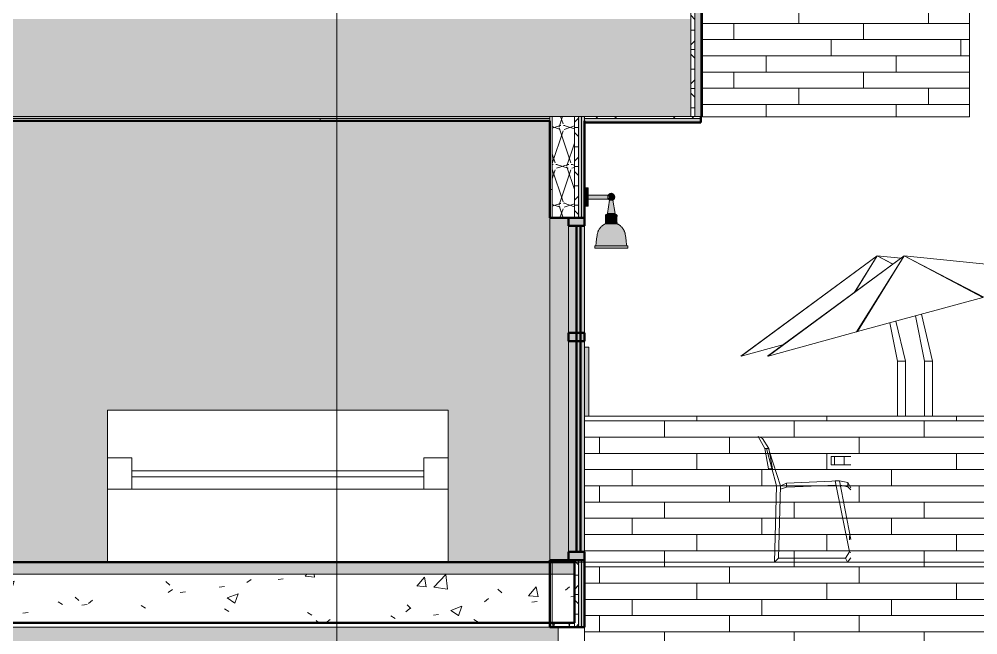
# Model space of a CAD drawing. Header units: inches. Extents: x 1701 to 6939, y -276 to 585.
# Drawn here: x 3692.4 to 3928.8, y -17.9 to 133.8 of the extents above; entities that cross this region are included whole.
import ezdxf

# ---------------------------------------------------------------- set-up
doc = ezdxf.new("R2010")
doc.units = ezdxf.units.IN
doc.header["$MEASUREMENT"] = 0
doc.linetypes.add('Grid Line 1_2_', pattern=[0.875, 0.5, -0.125, 0.125, -0.125])
for name, color, linetype, lineweight in [('0-1', 7, 'Continuous', 5), ('0-2', 7, 'Continuous', 9), ('A-CLNG', 13, 'Continuous', 13), ('A-CLNG-4', 13, 'Continuous', 50), ('A-CLNG-PATT-1', 13, 'Continuous', 9), ('A-FLOR-1', 192, 'Continuous', 5), ('A-FLOR-2', 192, 'Continuous', 50), ('A-FLOR-3', 192, 'Continuous', 9), ('A-FLOR-LEVL-1', 51, 'Grid Line 1_2_', 9), ('A-FLOR-MCUT', 51, 'Continuous', 13), ('A-FLOR-PATT-1', 8, 'Continuous', 9), ('A-GENM', 5, 'Continuous', 9), ('A-GLAZ-1', 151, 'Continuous', 9), ('A-GLAZ-2', 151, 'Continuous', 50), ('A-WALL', 113, 'Continuous', 13), ('A-WALL-1', 10, 'Continuous', 5), ('A-WALL-5', 113, 'Continuous', 5), ('A-WALL-6', 113, 'Continuous', 9), ('A-WALL-7', 113, 'Continuous', 50), ('A-WALL-PATT-4', 111, 'Continuous', 9), ('C-TOPO', 7, 'Continuous', 9), ('E-LITE-EQPM', 33, 'Continuous', 9), ('G-ANNO-SYMB-2', 111, 'Continuous', 9), ('G-IMPT', 8, 'Continuous', 9), ('I-FURN', 30, 'Continuous', 9), ('I-FURN-2', 7, 'Continuous', 9)]:
    doc.layers.add(name, color=color, linetype=linetype, lineweight=lineweight)
pattern_1 = [(0, (3261.815, 68.768), (30.72, 7.68), [1.267, -21.773, 1.267, -21.773, -122.88]), (0, (3261.815, 68.768), (30.72, 7.68), [-46.08, 1.267, -44.813, 1.267, -21.773, -53.76]), (0, (3261.815, 68.768), (30.72, 7.68), [-115.2, 1.267, -14.093, 1.267, -37.133]), (120, (3273.335, 72.608), (-22.01108, 22.7643), [1.267, -21.773, 1.267, -21.773, -122.88]), (120, (3273.335, 72.608), (-22.01108, 22.7643), [-46.08, 1.267, -44.813, 1.267, -21.773, -53.76]), (120, (3273.335, 72.608), (-22.01108, 22.7643), [-115.2, 1.267, -14.093, 1.267, -37.133]), (240, (3277.175, 87.968), (-8.70892, -30.4443), [1.267, -21.773, 1.267, -21.773, -122.88]), (240, (3277.175, 87.968), (-8.70892, -30.4443), [-46.08, 1.267, -44.813, 1.267, -21.773, -53.76]), (240, (3277.175, 87.968), (-8.70892, -30.4443), [-115.2, 1.267, -14.093, 1.267, -37.133])]
pattern_2 = [(161.57, (3262.295, 69.248), (-3.8399538, -1.54e-05), [0, -27.322, 3.034, 0]), (18.43, (3261.335, 69.248), (-3.8399538, 1.54e-05), [0, -27.322, 3.034, 0]), (108.43, (3262.295, 69.248), (1.919622, -9.6005246), [9.106, -21.25]), (71.57, (3261.335, 69.248), (1.919622, 9.6005246), [9.106, -21.25])]
pattern_3 = [(0, (3261.815, 68.768), (0, 4.798), []), (315, (3261.815, 68.768), (4.798427, 0), [6.786, -6.786]), (45, (3261.815, 68.768), (4.798427, 0), [6.786, -6.786])]

# ---------------------------------------------------------------- blocks, each defined once
blk = doc.blocks.new('Couch-Both_Arms-Generic - 1-1372852-SECTION _ CENTER LOOKING WEST')
at = {"layer": 'I-FURN'}
for p, q in [((3714.13, 25.75), (3714.13, 37.5)), ((3714.13, 37.5), (3798.13, 37.5)), ((3798.13, 37.5), (3798.13, 25.75)), ((3714.13, 18), (3714.13, 25.75)), ((3714.13, 25.75), (3720.13, 25.75)), ((3720.13, 25.75), (3720.13, 22.5)), ((3792.13, 22.5), (3792.13, 25.75)), ((3792.13, 25.75), (3798.13, 25.75)), ((3798.13, 25.75), (3798.13, 18)), ((3720.13, 18), (3720.13, 22.5)), ((3720.13, 22.5), (3792.13, 22.5)), ((3792.13, 22.5), (3792.13, 18)), ((3792.13, 21), (3720.13, 21)), ((3720.13, 18), (3714.13, 18)), ((3792.13, 18), (3720.13, 18)), ((3798.13, 18), (3792.13, 18))]:
    blk.add_line(p, q, dxfattribs=at)
at = {"layer": 'I-FURN-2'}
for p, q in [((3714.13, 18), (3714.13, 0)), ((3798.13, 0), (3798.13, 18))]:
    blk.add_line(p, q, dxfattribs=at)
blk = doc.blocks.new('CTR - 1st Phase - Unit Layouts_rvt-1-SECTION _ CENTER LOOKING WEST')
at = {"layer": 'A-WALL-1'}
blk.add_hatch(color=256, dxfattribs=at).paths.add_polyline_path([(3641.12, 0), (3645.12, 0), (3645.12, 87), (3687.12, 87), (3687.12, 0), (3714.13, 0), (3714.13, 37.5), (3798.13, 37.5), (3798.13, 0), (3823.2, 0), (3823.2, 108.75), (3641.12, 108.75), (3641.12, 22.7)], flags=0)
at = {"layer": '0-2'}
blk.add_blockref('Couch-Both_Arms-Generic - 1-1372852-SECTION _ CENTER LOOKING WEST', (0, 0), dxfattribs=at)
blk = doc.blocks.new('CTR  - Topography_rvt-1-SECTION _ CENTER LOOKING WEST')
at = {"layer": 'C-TOPO'}
blk.add_line((3825.32, -21.29), (3825.32, -16), dxfattribs=at)
blk.add_line((3825.32, -21.29), (3825.32, -16), dxfattribs=at)
blk.add_line((3825.32, -21.29), (3825.32, -16), dxfattribs=at)
blk = doc.blocks.new('CTR - 1st Phase - Common Walls_rvt-1-SECTION _ CENTER LOOKING WEST')
at = {"layer": 'A-FLOR-LEVL-1'}
blk.add_line((1830.2, 0), (4168.71, 0), dxfattribs=at)
blk = doc.blocks.new('CTR - 1st Phase -Stairs _ Elevators_rvt-1-SECTION _ CENTER LOOKING WEST')
at = {"layer": 'A-FLOR-LEVL-1'}
blk.add_line((1830.2, 0), (4168.71, 0), dxfattribs=at)
blk = doc.blocks.new('Outdoor Table01 - 02ZUTB01_dwg-V22-SECTION _ CENTER LOOKING WEST')
at = {"layer": 'G-IMPT'}
for p, q in [((3903.98, 75.5), (3870.3, 50.77)), ((3903.98, 75.5), (3870.3, 50.77)), ((3903.98, 75.5), (3870.41, 50.8)), ((3903.98, 75.5), (3898.29, 66.41)), ((3903.98, 75.5), (3898.48, 66.55)), ((3903.98, 75.5), (3909.83, 74.91)), ((3903.98, 75.5), (3909.83, 74.91)), ((3903.98, 75.5), (3907.85, 73.45)), ((3903.98, 75.5), (3907.88, 73.47)), ((3903.98, 75.5), (3909.83, 74.9)), ((3927.76, 66.44), (3927.98, 66.5)), ((3910.98, 49.5), (3908.6, 59.4)), ((3900.27, 58.94), (3900.49, 59)), ((3908.98, 49.5), (3907.08, 58.98)), ((3870.41, 50.8), (3880.98, 53.68)), ((3908.98, 36), (3908.98, 49.5)), ((3910.98, 49.5), (3908.98, 49.5)), ((3910.98, 36), (3910.98, 49.5))]:
    blk.add_line(p, q, dxfattribs=at)
blk = doc.blocks.new('Outdoor Table01 - Outdoor Table01-V23-SECTION _ CENTER LOOKING WEST')
blk.add_blockref('Outdoor Table01 - 02ZUTB01_dwg-V22-SECTION _ CENTER LOOKING WEST', (0, 0))
blk = doc.blocks.new('Outdoor Table01 - 02ZUTB01_dwg-2525485-SECTION _ CENTER LOOKING WEST')
at = {"layer": 'G-IMPT'}
for p, q in [((2557.12, 75.5), (2523.44, 50.77)), ((2557.12, 75.5), (2523.44, 50.77)), ((2557.12, 75.5), (2523.55, 50.8)), ((2557.12, 75.5), (2545.38, 56.75)), ((2557.12, 75.5), (2545.63, 56.82)), ((2557.12, 75.5), (2598.7, 71.29)), ((2557.12, 75.5), (2598.7, 71.29)), ((2557.12, 75.5), (2576.51, 65.24)), ((2557.12, 75.5), (2576.76, 65.31)), ((2557.12, 75.5), (2598.59, 71.26)), ((2576.76, 65.31), (2598.59, 71.26)), ((2545.63, 56.82), (2576.51, 65.24)), ((2562.12, 49.5), (2559.88, 60.7)), ((2564.12, 49.5), (2561.34, 61.1)), ((2523.55, 50.8), (2545.38, 56.75)), ((2562.12, 36), (2562.12, 49.5)), ((2564.12, 49.5), (2562.12, 49.5)), ((2564.12, 36), (2564.12, 49.5)), ((2521.14, 31), (2522.14, 30.5)), ((2521.14, 31), (2522.75, 28)), ((2522.14, 30.5), (2523.75, 28)), ((2522.75, 28), (2523.62, 23)), ((2522.75, 28), (2523.12, 28)), ((2523.62, 28), (2523.12, 28)), ((2523.12, 28), (2525.62, 18.83)), ((2523.62, 28), (2523.88, 27.21)), ((2523.62, 28), (2523.75, 28)), ((2523.75, 28), (2524.62, 23)), ((2523.9, 27.15), (2526.62, 18.83)), ((2539.12, 24), (2539.12, 26)), ((2539.12, 26), (2539.94, 26)), ((2539.12, 24), (2539.94, 24)), ((2542.34, 26), (2539.94, 26)), ((2539.94, 24), (2539.94, 26)), ((2542.34, 24), (2539.94, 24)), ((2543.92, 26), (2542.34, 26)), ((2542.34, 24), (2542.34, 26)), ((2543.92, 24), (2542.34, 24)), ((2524.49, 23), (2523.62, 23)), ((2524.62, 23), (2524.56, 23)), ((2528.12, 19.48), (2526.62, 18.83)), ((2541.12, 20), (2528.12, 19.48)), ((2528.12, 19.48), (2528.12, 18.48)), ((2540.33, 18.97), (2528.12, 18.48)), ((2543.62, 2.5), (2540.12, 20)), ((2541.12, 20), (2540.12, 20)), ((2543.92, 5.6), (2541.12, 20)), ((2543.25, 19.59), (2541.12, 20)), ((2543.25, 18.59), (2541.33, 18.96)), ((2543.25, 19.59), (2543.92, 18.29)), ((2543.25, 19.59), (2543.25, 18.59)), ((2525.62, 18.83), (2525.12, 0)), ((2526.62, 18.83), (2525.62, 18.83)), ((2526.62, 18.83), (2526.12, 1)), ((2528.12, 18.48), (2526.6, 17.98)), ((2543.25, 18.59), (2543.92, 17.79)), ((2543.62, 6.5), (2543.62, 5.5)), ((2542.62, 1), (2543.62, 2.5)), ((2543.62, 2.5), (2543.92, 2.35)), ((2525.12, 0), (2526.12, 1)), ((2525.12, 0), (2543.12, 0)), ((2526.12, 1), (2542.62, 1)), ((2542.62, 1), (2543.12, 0)), ((2543.12, 0), (2543.92, 1.07))]:
    blk.add_line(p, q, dxfattribs=at)
blk = doc.blocks.new('Outdoor Table01 - Outdoor Table01-2525492-SECTION _ CENTER LOOKING WEST')
blk.add_blockref('Outdoor Table01 - 02ZUTB01_dwg-2525485-SECTION _ CENTER LOOKING WEST', (0, 0))
blk = doc.blocks.new('_THE_ WINDOW _ DOOR - Window - 1st Floor-2480460-SECTION _ CENTER LOOKING WEST')
at = {"layer": 'A-GLAZ-1'}
h = blk.add_hatch(color=256, dxfattribs=at)
h.paths.add_polyline_path([(3830.81, 0.5), (3831.82, 0.5), (3831.82, 2.5), (3827.82, 2.5), (3827.82, 0.5), (3830.32, 0.5)], flags=0)
h.paths.add_polyline_path([(3831.01, 82.87), (3831.82, 82.87), (3831.82, 84.87), (3827.82, 84.87), (3827.82, 82.87), (3830.82, 82.87)], flags=0)
h = blk.add_hatch(color=256, dxfattribs=at)
h.paths.add_polyline_path([(3830.82, 2.5), (3831.82, 2.5), (3831.82, 54.5), (3830.82, 54.5), (3830.82, 8.94)], flags=0)
h.paths.add_polyline_path([(3827.82, 2.5), (3829.82, 2.5), (3829.82, 54.5), (3827.82, 54.5), (3827.82, 8.94)], flags=0)
h.paths.add_polyline_path([(3831.82, 56.5), (3831.82, 82.87), (3830.82, 82.87), (3830.82, 56.5)], flags=0)
h.paths.add_polyline_path([(3829.82, 56.5), (3829.82, 82.87), (3827.82, 82.87), (3827.82, 56.5)], flags=0)
blk.add_hatch(color=256, dxfattribs=at).paths.add_polyline_path([(3830.81, 2.5), (3830.82, 2.5), (3830.82, 82.87), (3829.82, 82.87), (3829.82, 2.5)], flags=0)
h = blk.add_hatch(color=256, dxfattribs=at)
h.paths.add_polyline_path([(3830.82, 54.5), (3831.82, 54.5), (3831.82, 56.5), (3830.82, 56.5)], flags=0)
h.paths.add_polyline_path([(3829.82, 54.5), (3829.82, 56.5), (3827.82, 56.5), (3827.82, 54.5)], flags=0)
for p, q in [((3827.82, 56.5), (3827.82, 82.87)), ((3831.82, 82.87), (3831.82, 56.5)), ((3827.82, 2.5), (3827.82, 54.5)), ((3831.82, 54.5), (3831.82, 2.5))]:
    blk.add_line(p, q, dxfattribs=at)
at = {"layer": 'A-GLAZ-2'}
for p, q in [((3827.82, 84.87), (3827.82, 82.87)), ((3831.82, 84.87), (3827.82, 84.87)), ((3827.82, 82.87), (3831.82, 82.87)), ((3830.82, 82.87), (3829.82, 82.87)), ((3829.82, 82.87), (3829.82, 2.5)), ((3830.82, 2.5), (3830.82, 82.87)), ((3831.82, 82.87), (3831.82, 84.87)), ((3827.82, 56.5), (3827.82, 54.5)), ((3831.82, 56.5), (3827.82, 56.5)), ((3827.82, 54.5), (3831.82, 54.5)), ((3831.82, 54.5), (3831.82, 56.5)), ((3827.82, 2.5), (3827.82, 0.5)), ((3831.82, 2.5), (3827.82, 2.5)), ((3829.82, 2.5), (3830.82, 2.5)), ((3831.82, 0.5), (3831.82, 2.5)), ((3827.82, 0.5), (3831.82, 0.5))]:
    blk.add_line(p, q, dxfattribs=at)
blk = doc.blocks.new('VISA-OW2400-02-SASS - OW2400-L30K-MVOLT-2031435-SECTION _ CENTER LOOKING WEST')
at = {"layer": 'E-LITE-EQPM'}
for points in [[(3832.69, 90), (3832.69, 92.25), (3831.89, 92.25), (3831.89, 90)], [(3832.69, 87.75), (3832.69, 90), (3831.89, 90), (3831.89, 87.75)], [(3837.7, 90), (3837.7, 90.5), (3832.69, 90.48), (3832.69, 90), (3837.62, 90)], [(3832.69, 89.5), (3837.71, 89.52), (3837.69, 89.65), (3837.7, 90), (3832.69, 90), (3832.69, 89.52)], [(3838.38, 89.22), (3838.7, 89.25), (3839.06, 89.52), (3839.15, 89.68), (3839.2, 90.22), (3838.89, 90.69), (3838.7, 90.77), (3838.57, 90.82), (3838.51, 90.8), (3838.42, 90.84), (3838.38, 90.79), (3838.27, 90.8), (3838.2, 90.8), (3838.16, 90.84), (3837.99, 90.71), (3837.98, 90.76), (3837.7, 90.46), (3837.69, 90.36), (3837.71, 90.11), (3837.73, 89.49), (3837.79, 89.4), (3837.96, 89.27), (3838.11, 89.22), (3838.16, 89.23), (3838.17, 89.22), (3838.28, 89.22)], [(3837.85, 85.93), (3839.33, 85.93), (3838.8, 89.22), (3837.96, 89.22), (3837.46, 85.93), (3837.73, 85.93)], [(3838.8, 89.22), (3838.97, 89.41), (3838.89, 89.33), (3838.82, 89.24)], [(3839.83, 85.29), (3839.79, 85.54), (3836.93, 85.54), (3836.93, 85.29), (3839.79, 85.29)], [(3838.74, 83.72), (3839.76, 83.72), (3839.76, 85.22), (3837, 85.22), (3837.01, 83.72), (3838.73, 83.72)], [(3839.37, 85.22), (3839.58, 85.22), (3839.64, 85.29), (3837.13, 85.29), (3837.18, 85.22), (3839.32, 85.22)], [(3840.73, 80.85), (3841.83, 80.85), (3841.4, 81.95), (3840.65, 82.86), (3840.14, 83.21), (3839.75, 83.41), (3836.93, 83.41), (3836, 82.78), (3835.27, 81.77), (3834.93, 80.85), (3840.33, 80.85)], [(3839.83, 83.41), (3839.79, 83.66), (3836.93, 83.66), (3836.93, 83.41), (3839.79, 83.41)], [(3839.57, 83.66), (3839.64, 83.66), (3839.58, 83.72), (3837.18, 83.72), (3837.13, 83.66), (3839.46, 83.66)], [(3839.84, 77.98), (3842.19, 77.98), (3841.96, 80), (3841.83, 80.85), (3834.93, 80.85), (3834.66, 78.9), (3834.57, 77.98), (3839.48, 77.98)], [(3841.56, 77.38), (3842.44, 77.38), (3842.44, 77.98), (3834.32, 77.98), (3834.32, 77.38), (3841.53, 77.38)]]:
    blk.add_hatch(color=256, dxfattribs=at).paths.add_polyline_path(points, flags=0)
h = blk.add_hatch(color=256, dxfattribs=at)
h.paths.add_polyline_path([(3836.93, 85.54), (3837.05, 85.54), (3837.01, 85.61), (3837, 85.6)], flags=0)
h.paths.add_polyline_path([(3839.83, 85.54), (3839.71, 85.59), (3839.73, 85.54), (3839.79, 85.54)], flags=0)
h.paths.add_polyline_path([(3839.51, 85.54), (3839.64, 85.54), (3839.66, 85.61), (3839.58, 85.66), (3839.17, 85.67), (3839.1, 85.65), (3838.91, 85.68), (3838.54, 85.7), (3837.83, 85.67), (3837.66, 85.65), (3837.62, 85.68), (3837.35, 85.68), (3837.09, 85.59), (3837.13, 85.54), (3839.46, 85.54)], flags=0)
h = blk.add_hatch(color=256, dxfattribs=at)
h.paths.add_polyline_path([(3838.74, 85.7), (3838.74, 85.74), (3838.74, 85.7)], flags=0)
h.paths.add_polyline_path([(3837.36, 85.7), (3837.53, 85.7), (3839.1, 85.74), (3839.2, 85.74), (3839.33, 85.75), (3839.3, 85.77), (3839.32, 85.83), (3839.2, 85.93), (3839.17, 85.81), (3839.15, 85.93), (3837.62, 85.93), (3837.6, 85.82), (3837.53, 85.9), (3837.44, 85.8), (3837.43, 85.74), (3837.37, 85.7)], flags=0)
h.paths.add_polyline_path([(3838.02, 85.7), (3838.06, 85.73), (3838.04, 85.71)], flags=0)
h.paths.add_polyline_path([(3837.43, 85.81), (3837.46, 85.93), (3837.44, 85.93)], flags=0)
for p, q in [((3832.69, 92.25), (3831.89, 92.25)), ((3831.89, 90), (3831.89, 92.25)), ((3832.69, 92.25), (3832.69, 90)), ((3831.89, 87.75), (3831.89, 90)), ((3838.45, 90.5), (3832.69, 90.5)), ((3832.69, 90), (3832.69, 87.75)), ((3831.89, 87.75), (3832.69, 87.75)), ((3832.69, 89.5), (3838.45, 89.5)), ((3837.96, 89.22), (3837.44, 85.93)), ((3838.8, 89.22), (3837.96, 89.22)), ((3839.33, 85.93), (3838.8, 89.22)), ((3836.93, 85.54), (3836.93, 85.29)), ((3839.83, 85.54), (3836.93, 85.54)), ((3836.93, 85.29), (3837, 85.22)), ((3839.83, 85.29), (3836.93, 85.29)), ((3837, 85.22), (3837, 83.72)), ((3839.76, 85.22), (3837, 85.22)), ((3839.55, 85.7), (3837.21, 85.7)), ((3837.21, 85.7), (3837.43, 85.7)), ((3839.33, 85.93), (3837.44, 85.93)), ((3839.21, 85.7), (3839.55, 85.7)), ((3839.76, 85.22), (3839.83, 85.29)), ((3839.76, 83.72), (3839.76, 85.22)), ((3839.83, 85.29), (3839.83, 85.54)), ((3837, 83.72), (3836.93, 83.66)), ((3836.93, 83.66), (3836.93, 83.41)), ((3839.83, 83.66), (3836.93, 83.66)), ((3839.83, 83.41), (3836.93, 83.41)), ((3839.76, 83.72), (3837, 83.72)), ((3839.83, 83.66), (3839.76, 83.72)), ((3839.83, 83.41), (3839.83, 83.66)), ((3834.32, 77.98), (3834.32, 77.38)), ((3834.32, 77.98), (3842.44, 77.98)), ((3842.44, 77.38), (3834.32, 77.38)), ((3842.44, 77.38), (3842.44, 77.98))]:
    blk.add_line(p, q, dxfattribs=at)
at = {"layer": 'E-LITE-EQPM', "flags": 128}
for points in [[(3837.96, 89.22), (3837.93, 89.24), (3837.9, 89.26), (3837.87, 89.29), (3837.84, 89.31), (3837.81, 89.34), (3837.79, 89.36), (3837.76, 89.39), (3837.74, 89.42), (3837.71, 89.45), (3837.69, 89.48), (3837.67, 89.51), (3837.65, 89.54), (3837.64, 89.57), (3837.62, 89.6), (3837.6, 89.64), (3837.59, 89.67), (3837.58, 89.71), (3837.57, 89.74), (3837.56, 89.78), (3837.55, 89.81), (3837.54, 89.85), (3837.54, 89.89), (3837.53, 89.92), (3837.53, 89.96), (3837.53, 90), (3837.53, 90.03), (3837.53, 90.07), (3837.54, 90.11), (3837.54, 90.14), (3837.55, 90.18), (3837.55, 90.22), (3837.56, 90.25), (3837.57, 90.29), (3837.59, 90.32), (3837.6, 90.36), (3837.61, 90.39), (3837.63, 90.42), (3837.65, 90.46), (3837.67, 90.49), (3837.69, 90.52), (3837.71, 90.55), (3837.73, 90.58), (3837.75, 90.61), (3837.78, 90.63), (3837.81, 90.66), (3837.83, 90.68), (3837.86, 90.71), (3837.89, 90.73), (3837.92, 90.75), (3837.95, 90.77), (3837.98, 90.79), (3838.01, 90.81), (3838.04, 90.83), (3838.08, 90.84), (3838.11, 90.86), (3838.15, 90.87), (3838.18, 90.88), (3838.22, 90.89), (3838.25, 90.9), (3838.29, 90.91), (3838.33, 90.91), (3838.36, 90.92), (3838.38, 90.92)], [(3838.38, 90.92), (3838.42, 90.92), (3838.45, 90.91), (3838.49, 90.91), (3838.53, 90.9), (3838.56, 90.89), (3838.6, 90.88), (3838.63, 90.87), (3838.67, 90.85), (3838.7, 90.84), (3838.73, 90.82), (3838.77, 90.8), (3838.8, 90.78), (3838.83, 90.76), (3838.86, 90.74), (3838.89, 90.72), (3838.92, 90.7), (3838.94, 90.67), (3838.97, 90.65), (3838.99, 90.62), (3839.02, 90.59), (3839.04, 90.56), (3839.06, 90.53), (3839.08, 90.5), (3839.1, 90.47), (3839.12, 90.44), (3839.14, 90.41), (3839.15, 90.37), (3839.17, 90.34), (3839.18, 90.3), (3839.19, 90.27), (3839.2, 90.23), (3839.21, 90.2), (3839.22, 90.16), (3839.22, 90.12), (3839.23, 90.09), (3839.23, 90.05), (3839.23, 90.01), (3839.23, 89.98), (3839.23, 89.94), (3839.23, 89.9), (3839.22, 89.87), (3839.22, 89.83), (3839.21, 89.79), (3839.2, 89.76), (3839.19, 89.72), (3839.18, 89.69), (3839.16, 89.65), (3839.15, 89.62), (3839.13, 89.59), (3839.12, 89.55), (3839.1, 89.52), (3839.08, 89.49), (3839.06, 89.46), (3839.03, 89.43), (3839.01, 89.4), (3838.99, 89.38), (3838.96, 89.35), (3838.93, 89.32), (3838.91, 89.3), (3838.88, 89.28), (3838.85, 89.25), (3838.82, 89.23), (3838.8, 89.22)], [(3836.93, 85.54), (3836.94, 85.56), (3836.96, 85.57), (3836.97, 85.58), (3836.98, 85.59), (3837, 85.61), (3837.01, 85.62), (3837.02, 85.63), (3837.04, 85.64), (3837.06, 85.65), (3837.07, 85.66), (3837.09, 85.66), (3837.1, 85.67), (3837.12, 85.68), (3837.14, 85.68), (3837.15, 85.69), (3837.17, 85.69), (3837.19, 85.7), (3837.21, 85.7), (3837.21, 85.7)], [(3837.21, 85.7), (3837.22, 85.7), (3837.23, 85.7), (3837.24, 85.7), (3837.25, 85.71), (3837.25, 85.71), (3837.26, 85.71), (3837.27, 85.71), (3837.28, 85.71), (3837.29, 85.72), (3837.3, 85.72), (3837.31, 85.72), (3837.31, 85.73), (3837.32, 85.73), (3837.33, 85.74), (3837.34, 85.74), (3837.34, 85.75), (3837.35, 85.75), (3837.36, 85.76), (3837.37, 85.76), (3837.37, 85.77), (3837.38, 85.78), (3837.38, 85.78), (3837.39, 85.79), (3837.39, 85.8), (3837.4, 85.81), (3837.4, 85.81), (3837.41, 85.82), (3837.41, 85.83), (3837.42, 85.84), (3837.42, 85.85), (3837.42, 85.85), (3837.43, 85.86), (3837.43, 85.87), (3837.43, 85.88), (3837.43, 85.89), (3837.43, 85.9), (3837.43, 85.91), (3837.43, 85.92), (3837.44, 85.93), (3837.44, 85.93)], [(3839.33, 85.93), (3839.33, 85.92), (3839.33, 85.91), (3839.33, 85.9), (3839.33, 85.89), (3839.33, 85.88), (3839.33, 85.87), (3839.33, 85.87), (3839.34, 85.86), (3839.34, 85.85), (3839.34, 85.84), (3839.35, 85.83), (3839.35, 85.82), (3839.36, 85.82), (3839.36, 85.81), (3839.37, 85.8), (3839.37, 85.79), (3839.38, 85.79), (3839.38, 85.78), (3839.39, 85.77), (3839.39, 85.77), (3839.4, 85.76), (3839.41, 85.75), (3839.41, 85.75), (3839.42, 85.74), (3839.43, 85.74), (3839.44, 85.73), (3839.44, 85.73), (3839.45, 85.72), (3839.46, 85.72), (3839.47, 85.72), (3839.48, 85.71), (3839.49, 85.71), (3839.5, 85.71), (3839.5, 85.71), (3839.51, 85.71), (3839.52, 85.7), (3839.53, 85.7), (3839.54, 85.7), (3839.55, 85.7), (3839.55, 85.7)], [(3839.55, 85.7), (3839.57, 85.7), (3839.59, 85.69), (3839.6, 85.69), (3839.62, 85.68), (3839.64, 85.68), (3839.66, 85.67), (3839.67, 85.66), (3839.69, 85.66), (3839.7, 85.65), (3839.72, 85.64), (3839.73, 85.63), (3839.75, 85.62), (3839.76, 85.61), (3839.78, 85.59), (3839.79, 85.58), (3839.8, 85.57), (3839.82, 85.56), (3839.83, 85.54), (3839.83, 85.54)], [(3834.93, 80.85), (3834.96, 80.99), (3835, 81.12), (3835.04, 81.26), (3835.08, 81.4), (3835.14, 81.53), (3835.19, 81.66), (3835.26, 81.79), (3835.32, 81.91), (3835.4, 82.04), (3835.47, 82.16), (3835.55, 82.28), (3835.64, 82.39), (3835.73, 82.5), (3835.83, 82.61), (3835.93, 82.71), (3836.03, 82.81), (3836.14, 82.9), (3836.25, 82.99), (3836.36, 83.08), (3836.48, 83.16), (3836.6, 83.23), (3836.73, 83.3), (3836.86, 83.37), (3836.93, 83.41)], [(3839.83, 83.41), (3839.96, 83.34), (3840.08, 83.28), (3840.21, 83.2), (3840.33, 83.12), (3840.44, 83.04), (3840.56, 82.95), (3840.67, 82.86), (3840.77, 82.77), (3840.87, 82.67), (3840.97, 82.56), (3841.07, 82.45), (3841.16, 82.34), (3841.24, 82.23), (3841.32, 82.11), (3841.4, 81.99), (3841.47, 81.86), (3841.53, 81.74), (3841.59, 81.61), (3841.65, 81.47), (3841.7, 81.34), (3841.74, 81.2), (3841.78, 81.07), (3841.81, 80.93), (3841.83, 80.85)], [(3834.57, 77.98), (3834.64, 78.83), (3834.74, 79.68), (3834.87, 80.52), (3834.93, 80.85)], [(3841.83, 80.85), (3841.98, 80), (3842.09, 79.16), (3842.17, 78.3), (3842.19, 77.98)]]:
    blk.add_lwpolyline(points, dxfattribs=at)
blk = doc.blocks.new('V-Series_EWC4_SPVU_RFA_2015 - 1ST FLOOR-2484708-SECTION _ CENTER LOOKING WEST')
at = {"layer": 'A-GENM'}
blk.add_hatch(color=256, dxfattribs=at).paths.add_polyline_path([(3831.82, 36), (3832.82, 36), (3832.82, 53), (3831.82, 53), (3831.82, 51.56)], flags=0)
for q in [(3831.82, 53), (3832.82, 36)]:
    blk.add_line((3832.82, 53), q, dxfattribs=at)

msp = doc.modelspace()

# ---------------------------------------------------------------- hatches: boundary and pattern name
at = {"layer": 'A-CLNG'}
msp.add_hatch(color=256, dxfattribs=at).paths.add_polyline_path([(3858.95, 108.37), (3860.47, 108.37), (3860.47, 109.37), (3831.82, 109.37), (3831.82, 108.37), (3857.97, 108.37)], flags=0)
at = {"layer": 'A-CLNG-PATT-1'}
h = msp.add_hatch(dxfattribs=at)
h.set_pattern_fill('FP_28', color=256, style=0, pattern_type=2)
h.set_pattern_definition([(45, (3261.815, 68.768), (-9.50352, 9.50352), []), (45, (3261.815, 83.168), (-9.50352, 9.50352), [])])
h.paths.add_polyline_path([(3831.82, 109.37), (3860.47, 109.37), (3860.47, 109.87), (3831.82, 109.87)], flags=0)
at = {"layer": 'A-FLOR-1'}
msp.add_hatch(color=256, dxfattribs=at).paths.add_polyline_path([(3821.12, 109.37), (3823.2, 109.37), (3823.2, 109.87), (3486.67, 109.87), (3486.67, 109.37), (3820.61, 109.37)], flags=0)
h = msp.add_hatch(color=256, dxfattribs=at)
h.paths.add_polyline_path([(3769.53, -31), (3819.32, -31), (3819.32, -28), (3825.32, -28), (3825.32, -16), (3493.32, -16), (3493.32, -31), (3669.78, -31)], flags=0)
h.paths.add_polyline_path([(3411.8, -31), (3469.32, -31), (3469.32, -16), (3411.8, -16), (3411.8, -26.75)], flags=0)
at = {"layer": 'A-FLOR-PATT-1'}
h = msp.add_hatch(dxfattribs=at)
h.set_pattern_fill('FP_4', color=256, style=0, pattern_type=2)
h.set_pattern_definition(pattern_2)
h.paths.add_polyline_path([(3481.17, 109.87), (3857.97, 109.87), (3857.97, 133.87), (3481.17, 133.87), (3481.17, 114.38)], flags=0)
h = msp.add_hatch(dxfattribs=at)
h.set_pattern_fill('FP_1', color=256, style=0, pattern_type=2)
h.set_pattern_definition(pattern_1)
h.paths.add_polyline_path([(3581.73, 108.75), (3823.2, 108.75), (3823.2, 109.37), (3486.67, 109.37), (3486.67, 108.75), (3572.15, 108.75)], flags=0)
h = msp.add_hatch(dxfattribs=at)
h.set_pattern_fill('FP_2', color=256, style=0, pattern_type=2)
h.set_pattern_definition([(0, (3261.815, 68.768), (15.36, 3.84), [1.267, -10.253, 1.267, -10.253, -61.44]), (0, (3261.815, 68.768), (15.36, 3.84), [-23.04, 1.267, -21.773, 1.267, -10.253, -26.88]), (0, (3261.815, 68.768), (15.36, 3.84), [-57.6, 1.267, -6.413, 1.267, -17.933]), (120, (3267.575, 70.688), (-11.005538, 11.38215), [1.267, -10.253, 1.267, -10.253, -61.44]), (120, (3267.575, 70.688), (-11.005538, 11.38215), [-23.04, 1.267, -21.773, 1.267, -10.253, -26.88]), (120, (3267.575, 70.688), (-11.005538, 11.38215), [-57.6, 1.267, -6.413, 1.267, -17.933]), (240, (3269.495, 78.368), (-4.354462, -15.22215), [1.267, -10.253, 1.267, -10.253, -61.44]), (240, (3269.495, 78.368), (-4.354462, -15.22215), [-23.04, 1.267, -21.773, 1.267, -10.253, -26.88]), (240, (3269.495, 78.368), (-4.354462, -15.22215), [-57.6, 1.267, -6.413, 1.267, -17.933])])
h.paths.add_polyline_path([(3648.12, -3), (3829.32, -3), (3829.32, 0), (3403.8, 0), (3403.8, -3), (3641.12, -3)], flags=0)
h = msp.add_hatch(dxfattribs=at)
h.set_pattern_fill('FP_15', color=256, style=0, pattern_type=2)
h.set_pattern_definition([(50, (3261.815, 68.768), (27.5427, -2.4099), [2.88, -31.68]), (355, (3261.815, 68.768), (-5.3278, 28.8843), [2.304, -25.344]), (100.451, (3264.11, 68.567), (22.2153, 26.4739), [2.448, -26.924]), (46.184, (3261.815, 76.448), (40.9819, -6.3564), [4.32, -47.52]), (96.636, (3265.23, 75.918), (35.8907, 37.4062), [3.671, -40.386]), (351.184, (3261.815, 76.45), (35.891, 37.4062), [3.456, -38.016]), (21, (3265.655, 74.528), (22.921, -15.4607), [2.88, -31.68]), (326, (3265.655, 74.528), (9.3435, 27.8457), [2.304, -25.344]), (71.451, (3267.565, 73.24), (32.2648, 12.3844), [2.448, -26.924]), (37.5, (3261.815, 68.768), (0.46686, 12.7827), [1.267, -23.77, 1.267, -24.461, -25.44]), (37.5, (3261.815, 68.768), (0.46686, 12.7827), [-50.765, 1.267, -24.173]), (7.5, (3261.815, 68.768), (10.1016, 15.1451), [1.267, -13.402, 1.267, -23.194, -9.696]), (7.5, (3261.815, 68.768), (10.1016, 15.1451), [-39.13, 1.267, -8.429]), (327.5, (3253.252, 68.768), (20.49916, -0.86578), [1.267, -8.333, 1.267, -28.685, -39.744]), (327.5, (3253.252, 68.768), (20.49916, -0.86578), [-39.552, 1.267, -38.477]), (317.5, (3249.412, 68.768), (22.3948, 3.8443), [1.267, -11.213, 1.267, -18.624, -28.224]), (317.5, (3249.412, 68.768), (22.3948, 3.8443), [-32.371, 1.267, -26.957])])
h.paths.add_polyline_path([(3468.68, -15), (3829.32, -15), (3829.32, -3), (3403.8, -3), (3403.8, -15), (3435.16, -15)], flags=0)
at = {"layer": 'A-WALL'}
h = msp.add_hatch(color=256, dxfattribs=at)
h.paths.add_polyline_path([(3831.07, -16), (3831.82, -16), (3831.82, 0.5), (3831.07, 0.5), (3831.07, -11.69)], flags=0)
h.paths.add_polyline_path([(3831.82, 84.87), (3831.82, 109.87), (3831.07, 109.87), (3831.07, 84.87)], flags=0)
at = {"layer": 'A-WALL-5'}
h = msp.add_hatch(color=256, dxfattribs=at)
h.paths.add_polyline_path([(3860.47, 109.87), (3860.47, 269.37), (3858.97, 269.37), (3858.97, 109.87)], flags=0)
h.paths.add_polyline_path([(3860.47, 350.12), (3860.47, 350.12), (3860.47, 350.5), (3858.97, 350.5), (3858.97, 350.12)], flags=0)
h = msp.add_hatch(color=256, dxfattribs=at)
h.paths.add_polyline_path([(3860.72, 109.75), (3860.72, 269.37), (3860.47, 269.37), (3860.47, 109.75)], flags=0)
h.paths.add_polyline_path([(3860.72, 350.12), (3860.72, 350.35), (3860.47, 350.33), (3860.47, 350.12)], flags=0)
h.paths.add_polyline_path([(3860.72, 350.38), (3860.72, 350.5), (3860.47, 350.5), (3860.47, 350.4), (3860.65, 350.39)], flags=0)
h = msp.add_hatch(color=256, dxfattribs=at)
h.paths.add_polyline_path([(3830.81, -16), (3831.07, -16), (3831.07, 0.5), (3830.32, 0.5), (3830.32, -16)], flags=0)
h.paths.add_polyline_path([(3831.07, 84.87), (3831.07, 109.87), (3830.32, 109.87), (3830.32, 84.87)], flags=0)
msp.add_hatch(color=256, dxfattribs=at).paths.add_polyline_path([(3827.82, 0.5), (3827.82, 84.87), (3823.2, 84.87), (3823.2, 0.5), (3823.82, 0.5)], flags=0)
at = {"layer": 'A-WALL-PATT-4'}
h = msp.add_hatch(dxfattribs=at)
h.set_pattern_fill('FP_3', color=256, style=0, pattern_type=2)
h.set_pattern_definition(pattern_3)
h.paths.add_polyline_path([(3858.94, 109.87), (3858.97, 109.87), (3858.97, 269.37), (3857.97, 269.37), (3857.97, 109.87)], flags=0)
h.paths.add_polyline_path([(3857.97, 350.12), (3858.97, 350.12), (3858.97, 350.5), (3857.97, 350.5)], flags=0)
h = msp.add_hatch(dxfattribs=at)
h.set_pattern_fill('FP_10', color=256, style=0, pattern_type=2)
h.set_pattern_definition([(0, (3924.599, 136.8), (0, 4), []), (90, (3924.599, 136.8), (-8, 8), [4, -28]), (90, (3940.599, 140.8), (-8, 8), [4, -28])])
h.paths.add_polyline_path([(3926.72, 109.75), (3926.72, 178), (3860.91, 178), (3860.91, 109.75), (3870.88, 109.75)], flags=0)
h = msp.add_hatch(dxfattribs=at)
h.set_pattern_fill('FP_1', color=256, style=0, pattern_type=2)
h.set_pattern_definition(pattern_1)
h.paths.add_polyline_path([(3823.2, -16), (3823.82, -16), (3823.82, -15), (3823.2, -15), (3823.2, -15.71)], flags=0)
h.paths.add_polyline_path([(3823.8, 0), (3823.82, 0), (3823.82, 0.5), (3823.2, 0.5), (3823.2, 0)], flags=0)
h.paths.add_polyline_path([(3823.82, 84.87), (3823.82, 109.87), (3823.2, 109.87), (3823.2, 84.87)], flags=0)
h = msp.add_hatch(dxfattribs=at)
h.set_pattern_fill('FP_4', color=256, style=0, pattern_type=2)
h.set_pattern_definition(pattern_2)
h.paths.add_polyline_path([(3823.82, -16), (3829.32, -16), (3829.32, -15), (3823.82, -15), (3823.82, -15.71)], flags=0)
h.paths.add_polyline_path([(3829.32, 0), (3829.32, 0.5), (3823.82, 0.5), (3823.82, 0), (3823.99, 0)], flags=0)
h.paths.add_polyline_path([(3823.82, 84.87), (3829.32, 84.87), (3829.32, 109.87), (3823.82, 109.87), (3823.82, 91.46)], flags=0)
h = msp.add_hatch(dxfattribs=at)
h.set_pattern_fill('FP_3', color=256, style=0, pattern_type=2)
h.set_pattern_definition(pattern_3)
h.paths.add_polyline_path([(3829.32, -16), (3830.32, -16), (3830.32, 0.5), (3829.32, 0.5), (3829.32, -15)], flags=0)
h.paths.add_polyline_path([(3830.32, 84.87), (3830.29, 109.87), (3829.32, 109.87), (3829.32, 84.87)], flags=0)
h = msp.add_hatch(dxfattribs=at)
h.set_pattern_fill('FP_21', color=256, style=0, pattern_type=2)
h.set_pattern_definition([(0, (3827.511, -29.2), (0, 4), []), (90, (3827.511, -29.2), (-8, 8), [4, -28]), (90, (3843.511, -25.2), (-8, 8), [4, -28])])
h.paths.add_polyline_path([(3964.85, -27.16), (3964.85, 36), (3831.82, 36), (3831.82, -19.84), (3877.32, -19.84), (3946.74, -25.64)], flags=0)
h.paths.add_polyline_path([(3877.32, -23.85), (3877.32, -23.84), (3875.36, -23.85)], flags=0)

# ---------------------------------------------------------------- linework, layer by layer
at = {"layer": 'A-CLNG'}
for p, q in [((3831.82, 109.87), (3831.82, 108.75)), ((3860.47, 109.87), (3831.82, 109.87)), ((3860.47, 109.37), (3831.82, 109.37)), ((3860.47, 109.75), (3860.47, 109.87))]:
    msp.add_line(p, q, dxfattribs=at)
at = {"layer": 'A-CLNG-4'}
for p, q in [((3860.47, 108.37), (3860.47, 109.75)), ((3831.82, 108.37), (3860.47, 108.37))]:
    msp.add_line(p, q, dxfattribs=at)
at = {"layer": 'A-FLOR-2'}
for p, q in [((3481.17, 108.75), (3823.2, 108.75)), ((3829.32, 0), (3409.92, 0)), ((3829.32, -15), (3829.32, 0)), ((3403.8, -15), (3829.32, -15))]:
    msp.add_line(p, q, dxfattribs=at)
at = {"layer": 'A-FLOR-3'}
msp.add_line((3493.32, -16), (3823.2, -16), dxfattribs=at)
at = {"layer": 'A-FLOR-LEVL-1'}
msp.add_line((1830.95, 0), (4167.96, 0), dxfattribs=at)
at = {"layer": 'A-FLOR-MCUT'}
for p, q in [((3831.82, 109.87), (3481.17, 109.87)), ((3823.2, 109.37), (3481.17, 109.37)), ((3823.2, 108.75), (3823.2, 109.87)), ((3829.32, -3), (3403.8, -3))]:
    msp.add_line(p, q, dxfattribs=at)
at = {"layer": 'A-WALL'}
for p, q in [((3857.97, 109.87), (3857.97, 269.37)), ((3860.47, 109.87), (3860.47, 269.37)), ((3858.97, 109.87), (3858.97, 229.88)), ((3823.82, 84.87), (3823.82, 109.87)), ((3829.32, 84.87), (3829.32, 109.87)), ((3830.32, 84.87), (3830.32, 109.87)), ((3831.07, 84.87), (3831.07, 109.87)), ((3823.82, -16), (3823.82, 0.5)), ((3829.32, -16), (3829.32, 0.5)), ((3830.32, -16), (3830.32, 0.5)), ((3831.07, -16), (3831.07, 0.5))]:
    msp.add_line(p, q, dxfattribs=at)
at = {"layer": 'A-WALL-6'}
for p, q in [((3860.91, 178), (3860.91, 109.75)), ((3926.72, 109.75), (3926.72, 178)), ((3860.91, 109.75), (3926.72, 109.75)), ((3823.2, 0.5), (3823.2, 84.87)), ((3964.85, 36), (3831.82, 36)), ((3831.82, -16), (3831.82, -19.84))]:
    msp.add_line(p, q, dxfattribs=at)
at = {"layer": 'A-WALL-7'}
for p, q in [((3860.72, 109.75), (3860.72, 269.37)), ((3823.2, 108.75), (3823.2, 84.87)), ((3831.82, 84.87), (3831.82, 108.75)), ((3860.47, 109.75), (3860.72, 109.75)), ((3823.2, 84.87), (3831.82, 84.87)), ((3831.82, 0.5), (3823.2, 0.5)), ((3823.2, 0.5), (3823.2, -16)), ((3831.82, -16), (3831.82, 0.5)), ((3823.2, -16), (3831.82, -16))]:
    msp.add_line(p, q, dxfattribs=at)
at = {"layer": 'G-ANNO-SYMB-2'}
msp.add_line((3770.72, 467.28), (3770.72, -193.84), dxfattribs=at)

# ---------------------------------------------------------------- block references
at = {"layer": '0-1'}
for name in ['CTR - 1st Phase - Common Walls_rvt-1-SECTION _ CENTER LOOKING WEST', 'CTR - 1st Phase -Stairs _ Elevators_rvt-1-SECTION _ CENTER LOOKING WEST', 'CTR - 1st Phase - Unit Layouts_rvt-1-SECTION _ CENTER LOOKING WEST', 'CTR  - Topography_rvt-1-SECTION _ CENTER LOOKING WEST']:
    msp.add_blockref(name, (0, 0), dxfattribs=at)
at = {"layer": 'A-GENM'}
msp.add_blockref('V-Series_EWC4_SPVU_RFA_2015 - 1ST FLOOR-2484708-SECTION _ CENTER LOOKING WEST', (0, 0), dxfattribs=at)
at = {"layer": 'A-GLAZ-1'}
msp.add_blockref('_THE_ WINDOW _ DOOR - Window - 1st Floor-2480460-SECTION _ CENTER LOOKING WEST', (0, 0), dxfattribs=at)
at = {"layer": 'E-LITE-EQPM'}
msp.add_blockref('VISA-OW2400-02-SASS - OW2400-L30K-MVOLT-2031435-SECTION _ CENTER LOOKING WEST', (0, 0), dxfattribs=at)
at = {"layer": 'I-FURN'}
for name, p in [('Outdoor Table01 - Outdoor Table01-V23-SECTION _ CENTER LOOKING WEST', (0, 0)), ('Outdoor Table01 - Outdoor Table01-2525492-SECTION _ CENTER LOOKING WEST', (1353.51, 0))]:
    msp.add_blockref(name, p, dxfattribs=at)

doc.saveas('drawing.dxf')
